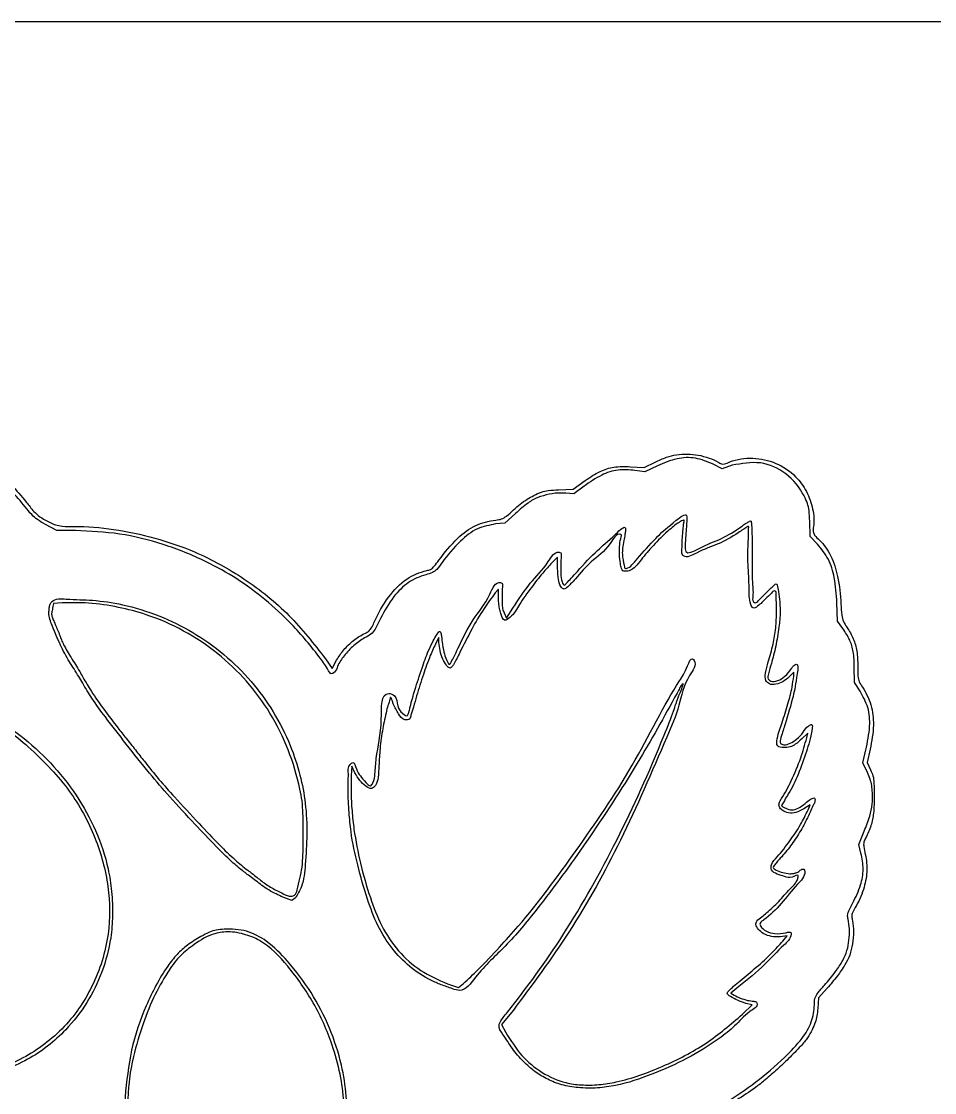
# Model space of a CAD drawing. Extents: x -215 to 205, y 28 to 519.
# Drawn here: x -173.9 to -158.83, y 251.74 to 269.41 of the extents above; entities that cross this region are included whole.
import ezdxf

# ---------------------------------------------------------------- set-up
doc = ezdxf.new("R2010")
doc.units = 0
doc.layers.add('Layer_1', color=7, linetype='CONTINUOUS')

msp = doc.modelspace()

# ---------------------------------------------------------------- linework, layer by layer
at = {"layer": 'Layer_1', "color": 7}
for points in [[(-210.08408, 269.411702), (-20.194874, 269.411702)], [(-163.850944, 262.06778), (-163.622536, 262.056209), (-163.442438, 262.142479)], [(-163.404513, 262.083627), (-163.61373, 261.980619), (-163.775963, 262.006837)], [(-162.169035, 262.090115), (-162.335848, 262.0341), (-162.484793, 262.109789)], [(-165.034584, 261.686402), (-164.79327, 261.697155), (-164.593871, 261.840366)], [(-164.614614, 261.745672), (-164.784433, 261.61785), (-164.912833, 261.631623)], [(-165.744929, 261.296628), (-165.919156, 261.134945), (-166.073119, 261.122782)], [(-160.764214, 260.789514), (-160.882491, 260.914307), (-160.892425, 261.166425)], [(-173.004805, 261.0153), (-173.314518, 261.0153), (-173.501349, 261.116291)], [(-165.050377, 260.387525), (-165.050377, 260.574401), (-165.141862, 260.485405)], [(-166.02872, 259.908046), (-166.02872, 260.049984), (-166.08044, 259.986854)], [(-173.431206, 259.770065), (-173.431273, 259.770028)], [(-173.221836, 259.823126), (-173.36816, 259.810962), (-173.382243, 259.732163)], [(-165.933893, 259.655189), (-165.892697, 259.566874), (-165.787866, 259.735123)], [(-160.34516, 259.397487), (-160.43152, 259.518611), (-160.443966, 259.822513)], [(-173.337934, 259.465787), (-173.337855, 259.465903)], [(-167.008872, 259.16791), (-167.008872, 259.248253), (-167.052219, 259.169482)], [(-168.880725, 258.899754), (-168.770272, 258.739395), (-168.69714, 258.876569)], [(-161.155978, 258.613908), (-161.155978, 258.677408), (-161.229407, 258.599486)], [(-160.062093, 258.36555), (-160.153356, 258.505619), (-160.156319, 258.764488)], [(-160.941433, 257.593661), (-160.925713, 257.672463), (-161.023726, 257.579405)], [(-159.941407, 257.024173), (-160.015278, 257.1845), (-159.965782, 257.394821)], [(-159.894888, 257.408554), (-159.944678, 257.188497), (-159.887034, 257.066661)], [(-168.393824, 257.018091), (-168.445394, 257.129428), (-168.45451, 256.973257)], [(-168.502113, 256.997254), (-168.503179, 256.997139)], [(-160.92023, 256.405767), (-160.885183, 256.489726), (-160.991, 256.422594)], [(-168.410571, 256.085411), (-168.41236, 256.085445)], [(-160.046125, 255.695586), (-160.081691, 255.83742), (-159.992576, 256.057226)], [(-169.376144, 254.953731), (-169.435348, 254.909496), (-169.611094, 254.980477)], [(-161.33535, 254.240211), (-161.26607, 254.327697), (-161.379617, 254.314207)], [(-166.869621, 253.540266), (-166.685688, 253.476617), (-166.60427, 253.541082)], [(-162.061556, 253.491033), (-162.191802, 253.386261), (-162.135783, 253.349583)], [(-160.605151, 253.464041), (-160.745215, 253.306471), (-160.75848, 253.130121)], [(-162.000003, 253.036141), (-161.842433, 253.188674), (-161.947143, 253.215937)], [(-165.780556, 253.104947), (-165.975081, 252.864906), (-165.90632, 252.736173)]]:
    msp.add_lwpolyline(points, dxfattribs=at)
for points, knots in [([(-188.750572, 255.432868), (-188.626228, 255.723014), (-188.373672, 256.312332), (-187.900656, 257.151011), (-187.495815, 257.727997), (-187.239987, 258.082057), (-187.15149, 258.228587), (-186.967187, 258.620854), (-186.621774, 259.246519), (-185.97545, 259.99601), (-185.268492, 260.578707), (-184.548377, 260.976867), (-183.872605, 261.256978), (-183.348816, 261.373932), (-182.996724, 261.446079), (-182.794371, 261.512497), (-182.493836, 261.627201), (-182.109149, 261.772801), (-181.653685, 261.919121), (-181.274444, 262.023642), (-181.003415, 262.087758), (-180.844306, 262.144863), (-180.565165, 262.377808), (-180.068946, 262.715201), (-179.308471, 263.058683), (-178.70414, 263.23118), (-178.270784, 263.284614), (-177.947249, 263.288033), (-177.514428, 263.282993), (-177.089887, 263.27932), (-176.750604, 263.263902), (-176.361523, 263.164265), (-175.844851, 263.005725), (-175.217104, 262.704351), (-174.72853, 262.384849), (-174.35197, 262.061518), (-174.072255, 261.784195), (-173.850223, 261.533443), (-173.708899, 261.343097), (-173.591964, 261.232997), (-173.465318, 261.171464), (-173.346184, 261.105925), (-173.197383, 261.078861), (-172.875761, 261.090163), (-172.361219, 261.044828), (-171.691757, 260.903046), (-170.956551, 260.6513), (-170.201239, 260.23248), (-169.460696, 259.641702), (-169.072997, 259.145725), (-168.880725, 258.899754)], [0, 0, 0, 0, 0.946541, 1.922532, 2.881529, 3.059879, 3.232842, 3.39397, 4.359805, 5.365572, 6.344581, 7.091291, 7.827278, 8.530438, 8.697301, 8.904968, 9.168175, 9.662653, 10.138428, 10.603247, 10.841061, 10.976331, 11.103845, 11.923357, 12.773612, 13.596048, 13.796393, 14.081811, 14.565537, 15.094939, 15.357217, 15.58019, 16.296426, 16.976369, 17.661797, 18.040949, 18.463571, 18.842868, 19.044101, 19.174753, 19.319194, 19.464442, 19.579898, 19.767218, 20.428572, 21.123013, 21.81651, 22.751793, 23.701023, 24.63493, 24.63493, 24.63493, 24.63493]), ([(-173.501349, 261.116291), (-173.545909, 261.140423), (-173.627527, 261.184624), (-173.739762, 261.282519), (-173.871285, 261.456472), (-174.082006, 261.693046), (-174.347957, 261.963484), (-174.954597, 262.509214), (-176.057619, 263.096711), (-177.718721, 263.363397), (-178.991957, 263.127421), (-179.812372, 262.760362), (-180.259492, 262.501624), (-180.587524, 262.271357), (-180.800743, 262.094878), (-180.985316, 262.027511), (-181.278797, 261.956716), (-181.66626, 261.848801), (-182.108725, 261.706597), (-182.472524, 261.566789), (-182.76065, 261.456183), (-182.964333, 261.390728), (-183.530093, 261.27535), (-184.453743, 261.006235), (-185.598161, 260.28352), (-186.308043, 259.535243), (-186.698092, 258.9593), (-186.883646, 258.6502), (-187.000946, 258.395907), (-187.090025, 258.203346), (-187.16717, 258.070801), (-187.412449, 257.727665), (-187.817107, 257.159981), (-188.293428, 256.32431), (-188.55032, 255.737157), (-188.675764, 255.450442)], [0, 0, 0, 0, 0.151637, 0.277743, 0.442997, 0.804405, 1.22778, 1.580205, 3.25107, 4.881627, 6.549207, 7.041659, 7.575367, 8.094907, 8.246304, 8.399018, 8.677427, 9.154274, 9.604172, 10.071453, 10.323038, 10.530246, 10.71211, 12.054823, 13.388875, 14.723418, 15.114374, 15.475245, 15.803274, 15.953848, 16.111594, 16.262377, 17.218838, 18.202237, 19.140715, 19.140715, 19.140715, 19.140715]), ([(-163.442438, 262.142479), (-163.380274, 262.171368), (-163.266902, 262.224055), (-163.086687, 262.269479), (-162.91103, 262.279927), (-162.729532, 262.263533), (-162.55865, 262.216195), (-162.431096, 262.165283), (-162.3543, 262.108282), (-162.282973, 262.113566), (-162.12436, 262.189866), (-161.827986, 262.231136), (-161.441432, 262.144422), (-161.131261, 261.93883), (-160.934428, 261.661802), (-160.833048, 261.376623), (-160.811785, 261.149007), (-160.845194, 261.00267), (-160.805095, 260.920878), (-160.67829, 260.816236), (-160.52547, 260.593439), (-160.412718, 260.228502), (-160.376811, 259.892446), (-160.370876, 259.643841), (-160.342957, 259.50928), (-160.256033, 259.390915), (-160.165573, 259.23424), (-160.10651, 259.014864), (-160.096697, 258.80563), (-160.102805, 258.636586), (-160.081053, 258.51375), (-159.977669, 258.370899), (-159.863842, 258.140542), (-159.824163, 257.782101), (-159.869935, 257.540349), (-159.894888, 257.408554)], [0, 0, 0, 0, 0.205279, 0.374379, 0.553946, 0.730728, 0.918878, 1.082742, 1.144581, 1.194466, 1.286763, 1.672577, 2.060773, 2.45517, 2.758074, 3.065297, 3.353058, 3.436555, 3.499869, 3.613267, 3.927097, 4.292359, 4.74932, 4.93544, 5.040416, 5.15382, 5.370363, 5.581264, 5.827696, 5.99562, 6.090048, 6.193853, 6.517598, 6.852183, 7.25322, 7.25322, 7.25322, 7.25322]), ([(-162.484793, 262.109789), (-162.580878, 262.14945), (-162.770984, 262.22792), (-163.099837, 262.213683), (-163.298722, 262.128786), (-163.404513, 262.083627)], [0, 0, 0, 0, 0.308964, 0.611293, 0.954863, 0.954863, 0.954863, 0.954863]), ([(-163.775963, 262.006837), (-163.868808, 262.014759), (-164.056727, 262.030792), (-164.34948, 261.931124), (-164.520849, 261.811257), (-164.614614, 261.745672)], [0, 0, 0, 0, 0.277055, 0.560762, 0.903554, 0.903554, 0.903554, 0.903554]), ([(-164.593871, 261.840366), (-164.515283, 261.894581), (-164.371014, 261.994107), (-164.112857, 262.074624), (-163.941959, 262.070159), (-163.850944, 262.06778)], [0, 0, 0, 0, 0.285299, 0.523742, 0.795417, 0.795417, 0.795417, 0.795417]), ([(-160.892425, 261.166425), (-160.894012, 261.22604), (-160.896642, 261.324873), (-160.925875, 261.467415), (-161.031338, 261.687554), (-161.255059, 261.975259), (-161.705945, 262.176592), (-162.013285, 262.1192), (-162.169035, 262.090115)], [0, 0, 0, 0, 0.17871, 0.296276, 0.433069, 0.907731, 1.361569, 1.827861, 1.827861, 1.827861, 1.827861]), ([(-168.69714, 258.876569), (-168.659191, 258.934408), (-168.580117, 259.054927), (-168.425861, 259.200098), (-168.28475, 259.295639), (-168.173587, 259.3422), (-168.114961, 259.408428), (-168.031102, 259.614185), (-167.86559, 259.909024), (-167.569934, 260.226795), (-167.305734, 260.33334), (-167.140507, 260.369951), (-167.074787, 260.436043), (-166.940039, 260.617594), (-166.738347, 260.872954), (-166.417657, 261.116282), (-166.153934, 261.18074), (-165.974692, 261.197604), (-165.873803, 261.261756), (-165.78103, 261.354299), (-165.669059, 261.44983), (-165.558114, 261.529742), (-165.440947, 261.595636), (-165.326462, 261.651321), (-165.187265, 261.681328), (-165.091529, 261.68451), (-165.034584, 261.686402)], [0, 0, 0, 0, 0.206974, 0.431277, 0.629641, 0.716813, 0.787799, 0.887743, 1.380333, 1.799655, 2.156732, 2.22111, 2.298016, 2.426691, 2.905282, 3.267846, 3.608654, 3.70739, 3.800533, 3.958596, 4.101613, 4.241339, 4.367949, 4.504869, 4.621157, 4.791866, 4.791866, 4.791866, 4.791866]), ([(-164.912833, 261.631623), (-164.97308, 261.632936), (-165.099376, 261.63569), (-165.283566, 261.593616), (-165.435299, 261.538788), (-165.548873, 261.460566), (-165.644399, 261.386196), (-165.710886, 261.326958), (-165.744929, 261.296628)], [0, 0, 0, 0, 0.180124, 0.377591, 0.563317, 0.659503, 0.789816, 0.926544, 0.926544, 0.926544, 0.926544]), ([(-165.787866, 259.735123), (-165.695762, 259.878604), (-165.518054, 260.155441), (-165.250302, 260.401762), (-165.102422, 260.677637), (-164.986705, 260.645585), (-164.994956, 260.561776), (-164.999424, 260.457176), (-164.999468, 260.303436), (-164.994199, 260.199583), (-164.945205, 260.093641), (-164.885958, 260.170205), (-164.817641, 260.232335), (-164.654066, 260.424422), (-164.391238, 260.701725), (-164.203825, 260.845709), (-163.930244, 261.114026), (-163.930735, 261.004206), (-163.940958, 260.939965), (-163.958787, 260.838854), (-163.979842, 260.732776), (-163.986217, 260.624529), (-163.973507, 260.53901), (-163.960107, 260.468025), (-163.948699, 260.425746), (-163.941838, 260.379574), (-163.861417, 260.40456), (-163.797668, 260.477168), (-163.637359, 260.661058), (-163.39424, 260.935621), (-163.207671, 261.091852), (-162.919598, 261.321519), (-162.920348, 261.191504), (-162.923922, 261.101152), (-162.936328, 260.965108), (-162.944835, 260.832001), (-162.951098, 260.734935), (-162.92676, 260.605182), (-162.619652, 260.779175), (-162.366843, 260.859241), (-162.098859, 261.018619), (-161.955467, 261.126985), (-161.910551, 261.15355), (-161.85507, 261.186998), (-161.849256, 261.043187), (-161.839902, 260.871388), (-161.838685, 260.532038), (-161.848917, 260.206915), (-161.817914, 259.989028), (-161.842126, 259.852127), (-161.779668, 259.810507), (-161.713685, 259.891425), (-161.638131, 259.956061), (-161.550366, 260.049723), (-161.494643, 260.098116), (-161.43137, 260.16051), (-161.409353, 260.003137), (-161.387834, 259.886898), (-161.37324, 259.657663), (-161.400002, 259.401682), (-161.44652, 259.113292), (-161.514598, 258.854237), (-161.563138, 258.686302), (-161.593656, 258.569994), (-161.517465, 258.513043), (-161.408437, 258.535615), (-161.288528, 258.60844), (-161.218746, 258.703647), (-161.17102, 258.771677), (-161.146078, 258.797949), (-161.07096, 258.832341), (-161.119374, 258.508803), (-161.157763, 258.280913), (-161.279636, 257.883225), (-161.347596, 257.657432), (-161.398784, 257.503986), (-161.300974, 257.469532), (-161.207131, 257.504131), (-161.097829, 257.575072), (-160.997011, 257.684246), (-160.946741, 257.775451), (-160.8401, 257.833365), (-160.876895, 257.591396), (-160.938745, 257.383864), (-161.074684, 256.995826), (-161.195601, 256.742103), (-161.30214, 256.582365), (-161.323912, 256.521339), (-161.365924, 256.480248), (-161.34214, 256.464069), (-161.319878, 256.450565), (-161.269094, 256.421719), (-161.185652, 256.397025), (-161.069593, 256.431422), (-160.967767, 256.511651), (-160.900653, 256.574266), (-160.802757, 256.619752), (-160.802381, 256.543016), (-160.835596, 256.484167), (-160.874243, 256.388359), (-160.947884, 256.234818), (-161.053576, 256.035362), (-161.203926, 255.811168), (-161.336264, 255.653107), (-161.432324, 255.54742), (-161.467703, 255.500013), (-161.507008, 255.449262), (-161.422338, 255.400072), (-161.340162, 255.370979), (-161.23756, 255.350967), (-161.16013, 255.35679), (-161.108599, 255.367689), (-161.064573, 255.395522), (-161.034102, 255.427813), (-160.98086, 255.434173), (-160.957508, 255.31024), (-161.148621, 255.138455), (-161.34365, 254.861428), (-161.562366, 254.65502), (-161.691453, 254.562438), (-161.719545, 254.524851), (-161.689438, 254.460478), (-161.607514, 254.393201), (-161.454494, 254.356776), (-161.322346, 254.369308), (-161.241945, 254.392864), (-161.200239, 254.387535), (-161.195467, 254.281958), (-161.3877, 254.124326), (-161.649777, 253.823565), (-161.913615, 253.610502), (-162.061556, 253.491033)], [0, 0, 0, 0, 0.499487, 0.963728, 1.199382, 1.228271, 1.280867, 1.406047, 1.577303, 1.709107, 1.772549, 1.819862, 1.931988, 2.084928, 2.561632, 2.973871, 3.154802, 3.187729, 3.261546, 3.360938, 3.490702, 3.587775, 3.683453, 3.750708, 3.800726, 3.822798, 3.872492, 3.979743, 4.144167, 4.591934, 4.994491, 5.180362, 5.22505, 5.329083, 5.470607, 5.627469, 5.727194, 5.771765, 5.984527, 6.398714, 6.787482, 6.865671, 6.927455, 6.96009, 7.019799, 7.221145, 7.609865, 7.966166, 8.199581, 8.298042, 8.328085, 8.393188, 8.546304, 8.666903, 8.756282, 8.795424, 8.877319, 9.056704, 9.258796, 9.522109, 9.841124, 10.134344, 10.310418, 10.396532, 10.447551, 10.563967, 10.702569, 10.865891, 10.912075, 10.950886, 10.976187, 11.132655, 11.514326, 11.992877, 12.219779, 12.317958, 12.374377, 12.48271, 12.611054, 12.766367, 12.9088, 12.962221, 13.030528, 13.419111, 13.818749, 14.180626, 14.290671, 14.370755, 14.40357, 14.416375, 14.446056, 14.486387, 14.589249, 14.69715, 14.836885, 14.959861, 15.018798, 15.067384, 15.127876, 15.236315, 15.369277, 15.642226, 15.911326, 16.176196, 16.264751, 16.332434, 16.365118, 16.430548, 16.546289, 16.666011, 16.728723, 16.780053, 16.821945, 16.881938, 16.915899, 16.951733, 17.196235, 17.613061, 18.006453, 18.068555, 18.102067, 18.132242, 18.264002, 18.411864, 18.593119, 18.648393, 18.673662, 18.699962, 18.919644, 19.362702, 19.928256, 19.928256, 19.928256, 19.928256]), ([(-161.229407, 258.599486), (-161.262743, 258.570958), (-161.32817, 258.514965), (-161.44271, 258.476847), (-161.553752, 258.468325), (-161.634386, 258.549), (-161.620835, 258.688821), (-161.567066, 258.881582), (-161.492823, 259.127819), (-161.446643, 259.409743), (-161.439391, 259.641529), (-161.436668, 259.825463), (-161.451886, 259.925779), (-161.438746, 260.002016), (-161.488166, 260.028794), (-161.543182, 259.956421), (-161.633401, 259.881501), (-161.711209, 259.789467), (-161.83146, 259.713183), (-161.897615, 259.87219), (-161.88473, 260.096125), (-161.914206, 260.44141), (-161.913582, 260.724725), (-161.898756, 260.933367), (-161.904336, 261.009058), (-161.894957, 261.095998), (-161.946813, 261.055726), (-161.99593, 261.029621), (-162.150394, 260.921014), (-162.407418, 260.776853), (-162.687898, 260.695229), (-162.932142, 260.545311), (-163.008255, 260.635757), (-162.995989, 260.734096), (-162.996371, 260.857611), (-162.986201, 260.991563), (-162.975281, 261.095299), (-162.969861, 261.147346), (-162.955435, 261.192074), (-163.007886, 261.172266), (-163.087043, 261.127734), (-163.264329, 260.980579), (-163.466129, 260.777813), (-163.644265, 260.576375), (-163.752952, 260.425101), (-163.84537, 260.353357), (-163.918607, 260.33986), (-163.98015, 260.344897), (-164.002038, 260.401995), (-164.021928, 260.489088), (-164.034159, 260.62526), (-164.03091, 260.77168), (-164.013035, 260.876181), (-163.99723, 260.925859), (-163.998449, 260.943241), (-164.082543, 260.9778), (-164.223777, 260.690799), (-164.488506, 260.530145), (-164.698811, 260.285461), (-164.829206, 260.136846), (-164.887605, 260.082701), (-164.947945, 260.030975), (-165.020141, 260.107094), (-165.041517, 260.224979), (-165.047091, 260.327244), (-165.050377, 260.387525)], [0, 0, 0, 0, 0.130105, 0.255354, 0.360472, 0.441996, 0.560522, 0.752857, 1.054777, 1.326298, 1.606921, 1.753917, 1.868889, 1.927245, 1.95151, 2.01299, 2.146627, 2.325964, 2.407533, 2.474794, 2.745488, 3.136349, 3.478477, 3.623174, 3.726303, 3.765822, 3.796542, 3.867102, 3.962524, 4.34187, 4.731094, 4.948957, 4.982651, 5.061496, 5.22656, 5.361434, 5.468173, 5.523886, 5.545155, 5.570056, 5.639454, 5.872333, 6.208333, 6.521178, 6.671187, 6.768204, 6.860569, 6.894574, 6.937854, 7.02318, 7.174189, 7.339876, 7.465558, 7.485726, 7.500093, 7.510966, 7.73585, 8.175633, 8.555299, 8.672089, 8.762251, 8.807626, 8.879632, 9.00427, 9.183232, 9.183232, 9.183232, 9.183232]), ([(-166.073119, 261.122782), (-166.175298, 261.103378), (-166.393866, 261.061871), (-166.692074, 260.819224), (-166.896215, 260.575914), (-167.026606, 260.383503), (-167.11937, 260.309429), (-167.290714, 260.272946), (-167.527817, 260.169934), (-167.78226, 259.91003), (-167.940957, 259.632217), (-168.04212, 259.412626), (-168.128215, 259.295179), (-168.266268, 259.232414), (-168.420293, 259.119659), (-168.571198, 258.960965), (-168.674203, 258.805015), (-168.709119, 258.688137), (-168.791571, 258.635743), (-168.862522, 258.767835), (-168.981621, 258.932741), (-169.194005, 259.198608), (-169.487606, 259.52994), (-169.86664, 259.880429), (-170.338086, 260.226307), (-170.897927, 260.538355), (-171.544248, 260.797761), (-172.270723, 260.980076), (-172.761584, 261.00363), (-173.004805, 261.0153)], [0, 0, 0, 0, 0.307758, 0.658321, 1.119539, 1.26365, 1.353289, 1.466749, 1.781846, 2.115465, 2.537069, 2.735199, 2.843944, 2.962784, 3.181296, 3.414269, 3.618829, 3.729778, 3.785818, 3.852168, 4.093256, 4.468598, 4.836341, 5.432779, 6.008406, 6.588022, 7.350388, 8.092637, 8.821635, 8.821635, 8.821635, 8.821635]), ([(-160.443966, 259.822513), (-160.452684, 259.961711), (-160.468124, 260.208233), (-160.567375, 260.549191), (-160.700186, 260.711341), (-160.764214, 260.789514)], [0, 0, 0, 0, 0.418646, 0.741427, 1.041895, 1.041895, 1.041895, 1.041895]), ([(-165.141862, 260.485405), (-165.194467, 260.428974), (-165.316362, 260.298214), (-165.489886, 260.064661), (-165.679285, 259.815665), (-165.773106, 259.619449), (-165.945376, 259.500869), (-165.98522, 259.639173), (-166.009738, 259.728459), (-166.024097, 259.818135), (-166.027219, 259.878852), (-166.02872, 259.908046)], [0, 0, 0, 0, 0.231005, 0.535275, 0.878167, 1.143339, 1.241284, 1.36635, 1.448597, 1.543682, 1.631746, 1.631746, 1.631746, 1.631746]), ([(-168.503179, 256.997139), (-168.507488, 257.053898), (-168.513215, 257.129349), (-168.403873, 257.214586), (-168.373161, 257.061907), (-168.303744, 256.965011), (-168.232713, 256.878711), (-168.144943, 256.779294), (-168.072081, 256.884395), (-168.062742, 257.032382), (-168.035533, 257.401836), (-167.932436, 257.73485), (-167.97437, 258.386885), (-167.699712, 258.287947), (-167.703387, 258.115946), (-167.639994, 258.01634), (-167.534605, 257.940418), (-167.511596, 257.996828), (-167.497532, 258.041808), (-167.46578, 258.177332), (-167.398346, 258.411535), (-167.294531, 258.723833), (-167.202175, 258.989932), (-167.108071, 259.190329), (-167.060372, 259.27248), (-166.991423, 259.370672), (-166.971622, 259.310514), (-166.964191, 259.25725), (-166.954025, 259.149537), (-166.928485, 259.008859), (-166.899973, 258.909086), (-166.836991, 258.78293), (-166.795077, 258.870874), (-166.752382, 258.945518), (-166.63924, 259.190695), (-166.458229, 259.559498), (-166.208903, 259.833686), (-166.073131, 260.189176), (-165.95494, 260.141877), (-165.968666, 260.054259), (-165.963561, 259.954236), (-165.97093, 259.831522), (-165.963282, 259.730432), (-165.943076, 259.6787), (-165.933893, 259.655189)], [0, 0, 0, 0, 0.161897, 0.215211, 0.330608, 0.465616, 0.610922, 0.697615, 0.762965, 0.914662, 1.169638, 1.821417, 2.263454, 2.365203, 2.540567, 2.692816, 2.774741, 2.800737, 2.854029, 2.923345, 3.212754, 3.590979, 3.90108, 4.079069, 4.210555, 4.274092, 4.300185, 4.363467, 4.451237, 4.619628, 4.76892, 4.845077, 4.888139, 4.993312, 5.138191, 5.67594, 6.177727, 6.439075, 6.462903, 6.52231, 6.655542, 6.792033, 6.882428, 6.957731, 6.957731, 6.957731, 6.957731]), ([(-173.431273, 259.770028), (-173.428653, 259.779521), (-173.423365, 259.798679), (-173.4101, 259.823849), (-173.345164, 259.899164), (-173.07402, 259.872791), (-172.706707, 259.874287), (-171.974028, 259.761403), (-171.03335, 259.38909), (-170.058227, 258.573655), (-169.528217, 257.701844), (-169.29416, 256.995366), (-169.201258, 256.503843), (-169.179001, 256.006188), (-169.2081, 255.550776), (-169.239644, 255.182457), (-169.339776, 255.01467), (-169.376144, 254.953731)], [0, 0, 0, 0, 0.029478, 0.05949, 0.084663, 0.323111, 0.759122, 1.255954, 2.50559, 3.7589, 4.999015, 5.509337, 5.986302, 6.495683, 6.995862, 7.365817, 7.576816, 7.576816, 7.576816, 7.576816]), ([(-166.08044, 259.986854), (-166.143463, 259.901368), (-166.285038, 259.709331), (-166.47598, 259.377983), (-166.618063, 259.095921), (-166.711671, 258.902984), (-166.755723, 258.822525), (-166.787553, 258.772403), (-166.817909, 258.740118), (-166.857898, 258.75638), (-166.898161, 258.809123), (-166.952006, 258.90137), (-166.993882, 259.029306), (-167.003994, 259.122801), (-167.008872, 259.16791)], [0, 0, 0, 0, 0.318397, 0.715251, 1.145679, 1.264054, 1.361175, 1.416394, 1.450363, 1.476578, 1.531321, 1.649413, 1.795187, 1.931091, 1.931091, 1.931091, 1.931091]), ([(-169.611094, 254.980477), (-169.648877, 254.99768), (-169.729387, 255.034337), (-169.843937, 255.101851), (-169.953028, 255.177383), (-170.052591, 255.25536), (-170.143, 255.323865), (-170.270321, 255.418092), (-170.452933, 255.571878), (-170.719956, 255.837493), (-171.059539, 256.196874), (-171.429461, 256.595623), (-171.806889, 257.036079), (-172.15626, 257.478603), (-172.476044, 257.889036), (-172.720711, 258.22023), (-172.858599, 258.447755), (-172.953044, 258.611241), (-173.025548, 258.729652), (-173.136689, 258.89681), (-173.263804, 259.134421), (-173.367426, 259.40401), (-173.452232, 259.598071), (-173.440136, 259.697062), (-173.436852, 259.734513), (-173.432969, 259.758962), (-173.431206, 259.770065)], [0, 0, 0, 0, 0.124481, 0.26525, 0.398148, 0.522309, 0.644567, 0.738447, 0.997475, 1.359798, 1.867658, 2.480917, 2.991286, 3.60733, 4.172039, 4.552565, 4.841511, 4.969514, 5.119062, 5.257845, 5.572095, 5.920865, 6.139099, 6.177786, 6.218303, 6.25201, 6.25201, 6.25201, 6.25201]), ([(-173.382243, 259.732163), (-173.384831, 259.718075), (-173.389565, 259.692315), (-173.394083, 259.659822), (-173.40158, 259.631226), (-173.388556, 259.593358), (-173.368342, 259.537762), (-173.348934, 259.491825), (-173.337934, 259.465787)], [0, 0, 0, 0, 0.042911, 0.078463, 0.098965, 0.129771, 0.194358, 0.27887, 0.27887, 0.27887, 0.27887]), ([(-173.337855, 259.465903), (-173.325296, 259.435904), (-173.300012, 259.375507), (-173.265235, 259.2906), (-173.2355, 259.207653), (-173.195359, 259.121365), (-173.141431, 259.023953), (-173.074661, 258.916046), (-173.003724, 258.804799), (-172.939, 258.697477), (-172.855868, 258.546331), (-172.727991, 258.335), (-172.533708, 258.057498), (-172.341488, 257.804054), (-172.164788, 257.583015), (-172.019225, 257.399019), (-171.838165, 257.17051), (-171.629351, 256.907901), (-171.325807, 256.567133), (-170.989978, 256.207631), (-170.66021, 255.85823), (-170.39466, 255.597127), (-170.209939, 255.447345), (-170.085848, 255.353813), (-170.009921, 255.294626), (-169.90733, 255.209472), (-169.764446, 255.113782), (-169.600356, 255.038802), (-169.473246, 254.969051), (-169.371535, 255.000052), (-169.338586, 255.123395), (-169.300549, 255.270832), (-169.261269, 255.46705), (-169.248144, 255.711631), (-169.248873, 256.006416), (-169.248222, 256.302012), (-169.2617, 256.549869), (-169.372214, 257.125449), (-169.719512, 258.031862), (-170.620109, 259.049211), (-171.554327, 259.563742), (-172.302556, 259.75638), (-172.766869, 259.828633), (-173.077374, 259.824874), (-173.221836, 259.823126)], [0, 0, 0, 0, 0.097565, 0.196434, 0.275228, 0.361772, 0.481574, 0.609062, 0.742395, 0.877408, 0.984938, 1.259866, 1.617911, 2.00064, 2.213991, 2.466855, 2.70447, 3.088676, 3.4731, 4.073095, 4.564533, 4.914606, 5.189231, 5.277143, 5.380849, 5.477908, 5.677519, 5.89127, 6.029933, 6.087603, 6.1814, 6.376284, 6.564717, 6.773984, 7.111634, 7.448377, 7.661259, 7.854613, 9.205056, 10.509935, 11.854706, 12.328088, 12.825574, 13.258399, 13.258399, 13.258399, 13.258399]), ([(-160.156319, 258.764488), (-160.158477, 258.848429), (-160.162369, 258.999751), (-160.224782, 259.21916), (-160.303886, 259.336344), (-160.34516, 259.397487)], [0, 0, 0, 0, 0.25136, 0.453131, 0.673263, 0.673263, 0.673263, 0.673263]), ([(-167.052219, 259.169482), (-167.086139, 259.097117), (-167.167351, 258.92386), (-167.270659, 258.626229), (-167.361795, 258.344564), (-167.4214, 258.115724), (-167.468427, 257.998523), (-167.481599, 257.892487), (-167.602987, 257.882776), (-167.687094, 258.00508), (-167.747516, 258.114229), (-167.779997, 258.208755), (-167.791275, 258.241857), (-167.813367, 258.275002), (-167.822473, 258.200016), (-167.846588, 258.148826), (-167.889135, 257.975368), (-167.938899, 257.739875), (-167.983346, 257.433618), (-167.995334, 257.164335), (-168.00745, 256.959263), (-168.034402, 256.822689), (-168.126191, 256.738591), (-168.230454, 256.807105), (-168.320416, 256.890799), (-168.368807, 256.974711), (-168.393824, 257.018091)], [0, 0, 0, 0, 0.239682, 0.573842, 0.942719, 1.13226, 1.273921, 1.337092, 1.417058, 1.559323, 1.745479, 1.806391, 1.848595, 1.863636, 1.898946, 1.981678, 2.093885, 2.395963, 2.729173, 3.011591, 3.206191, 3.345135, 3.426174, 3.524759, 3.662908, 3.810767, 3.810767, 3.810767, 3.810767]), ([(-166.60427, 253.541082), (-166.523076, 253.617211), (-166.317249, 253.810197), (-166.018778, 254.129143), (-165.451081, 254.759374), (-164.714175, 255.770714), (-163.817779, 257.061879), (-163.242633, 258.245378), (-162.930927, 258.696035), (-162.853999, 258.931235), (-162.735824, 258.808717), (-162.969692, 258.530696), (-163.027458, 258.121032), (-163.427362, 257.19665), (-163.965997, 255.935719), (-164.8062, 254.414872), (-165.466355, 253.52736), (-165.780556, 253.104947)], [0, 0, 0, 0, 0.333851, 0.846309, 1.309445, 2.879982, 4.563569, 6.158959, 6.443886, 6.581791, 6.618261, 6.878001, 7.399356, 7.962908, 9.824565, 11.563123, 13.142117, 13.142117, 13.142117, 13.142117]), ([(-179.392919, 256.18674), (-179.305484, 256.488307), (-179.131906, 257.086987), (-178.520099, 257.816776), (-177.751669, 258.301521), (-176.883797, 258.509596), (-176.010998, 258.51787), (-174.971429, 258.294398), (-173.885504, 257.702687), (-172.939334, 256.700556), (-172.506684, 255.748507), (-172.401122, 255.05535), (-172.38706, 254.673942), (-172.419907, 254.225225), (-172.550911, 253.733672), (-172.800978, 253.217452), (-173.118894, 252.811334), (-173.454199, 252.502704), (-173.799886, 252.277294), (-174.180733, 252.108868), (-174.569166, 251.97165), (-174.972907, 251.898159), (-175.381206, 251.884838), (-175.805766, 251.911023), (-176.208722, 251.965077), (-176.86239, 252.111052), (-177.705679, 252.547403), (-178.610337, 253.349112), (-179.086616, 254.103804), (-179.27947, 254.611166), (-179.345083, 254.83708), (-179.406688, 255.103599), (-179.436896, 255.439288), (-179.439209, 255.812922), (-179.406769, 256.067638), (-179.391601, 256.186735)], [0, 0, 0, 0, 0.933241, 1.852704, 2.782838, 3.614054, 4.49643, 5.381769, 6.77882, 8.1321, 9.457872, 9.83205, 10.231331, 10.60048, 11.178261, 11.745404, 12.31031, 12.71438, 13.108036, 13.542085, 13.961005, 14.341127, 14.767918, 15.183347, 15.616165, 15.986479, 17.188694, 18.410088, 19.582243, 19.816887, 20.037275, 20.287589, 20.636198, 21.045962, 21.405802, 21.405802, 21.405802, 21.405802]), ([(-162.135783, 253.349583), (-162.103907, 253.333545), (-162.033554, 253.298149), (-161.925321, 253.264913), (-161.839898, 253.250677), (-161.789855, 253.247133), (-161.7683, 253.23658), (-161.742953, 253.163134), (-161.955746, 253.044725), (-162.112213, 252.84318), (-162.464866, 252.569468), (-162.914029, 252.295505), (-163.489463, 252.03867), (-163.985722, 251.870063), (-164.398014, 251.813655), (-164.697182, 251.817225), (-164.976721, 251.861046), (-165.21489, 251.956552), (-165.429157, 252.086043), (-165.623856, 252.258125), (-165.804926, 252.469228), (-165.92095, 252.666147), (-166.038978, 252.820804), (-165.993265, 252.918736), (-165.945547, 252.988816), (-165.574363, 253.450728), (-164.894365, 254.384316), (-164.029003, 255.946488), (-163.495623, 257.128416), (-163.131478, 258.039499), (-163.087027, 258.211271), (-162.952872, 258.524491), (-163.015726, 258.459265), (-163.040818, 258.40779), (-163.279645, 257.965696), (-163.756611, 257.111017), (-164.537384, 255.918445), (-165.26073, 254.922771), (-165.888298, 254.158643), (-166.319356, 253.787186), (-166.590133, 253.388497), (-166.812153, 253.466644), (-166.967733, 253.518764), (-167.213835, 253.624121), (-167.500378, 253.81314), (-167.796809, 254.121573), (-168.033644, 254.500689), (-168.204977, 254.97109), (-168.35122, 255.48848), (-168.457519, 255.966668), (-168.492571, 256.380982), (-168.510718, 256.698341), (-168.504654, 256.90899), (-168.502113, 256.997254)], [0, 0, 0, 0, 0.106914, 0.235962, 0.338038, 0.365419, 0.387166, 0.404764, 0.583834, 0.930701, 1.261254, 1.881337, 2.521631, 3.144299, 3.446159, 3.765318, 4.039203, 4.289603, 4.530208, 4.78614, 5.069204, 5.347016, 5.515063, 5.56602, 5.657241, 5.772263, 7.337832, 9.13671, 11.036784, 11.458924, 11.797197, 11.939833, 11.963944, 12.028988, 12.121694, 13.450141, 14.992966, 16.372247, 17.175826, 17.886503, 18.227545, 18.348834, 18.544382, 18.732662, 19.145931, 19.566137, 20.006415, 20.476432, 21.062279, 21.620564, 21.94149, 22.30865, 22.573451, 22.573451, 22.573451, 22.573451]), ([(-161.023726, 257.579405), (-161.057213, 257.547214), (-161.114059, 257.492568), (-161.21881, 257.438963), (-161.315449, 257.433583), (-161.448928, 257.443552), (-161.42093, 257.651079), (-161.340608, 257.853665), (-161.253935, 258.145921), (-161.183876, 258.398699), (-161.163832, 258.553322), (-161.155978, 258.613908)], [0, 0, 0, 0, 0.13942, 0.236676, 0.3403, 0.443656, 0.56099, 0.842127, 1.166132, 1.450027, 1.632932, 1.632932, 1.632932, 1.632932]), ([(-179.346609, 255.104901), (-179.284236, 254.85836), (-179.158411, 254.361007), (-178.763342, 253.679668), (-178.217685, 253.065081), (-177.562361, 252.542038), (-176.799883, 252.157799), (-176.01788, 251.974242), (-175.266177, 251.912363), (-174.561744, 252.015859), (-173.861675, 252.283385), (-173.190738, 252.759534), (-172.687556, 253.490043), (-172.429403, 254.313843), (-172.434796, 255.164448), (-172.662886, 255.972161), (-173.0087, 256.619159), (-173.414252, 257.095302), (-173.758361, 257.434344), (-174.151084, 257.757705), (-174.603442, 258.007362), (-175.088469, 258.224409), (-175.508932, 258.358212), (-175.852089, 258.420528), (-176.136795, 258.446819), (-176.708433, 258.462788), (-177.546368, 258.341026), (-178.501729, 257.787857), (-179.068663, 257.051546), (-179.323731, 256.330329), (-179.414559, 255.719111), (-179.369119, 255.308372), (-179.346609, 255.104901)], [0, 0, 0, 0, 0.759933, 1.533026, 2.33357, 3.215864, 4.032907, 4.87257, 5.610402, 6.283586, 6.989614, 7.843157, 8.708148, 9.603668, 10.391151, 11.225185, 12.099869, 12.567449, 13.096805, 13.548344, 14.088413, 14.640273, 15.141752, 15.407057, 15.685223, 15.998471, 17.123376, 18.171688, 19.232756, 19.831, 20.454501, 21.066579, 21.066579, 21.066579, 21.066579]), ([(-159.965782, 257.394821), (-159.938619, 257.523918), (-159.890252, 257.753789), (-159.912586, 258.097642), (-160.012691, 258.277024), (-160.062093, 258.36555)], [0, 0, 0, 0, 0.395561, 0.704336, 1.005193, 1.005193, 1.005193, 1.005193]), ([(-160.991, 256.422594), (-161.032866, 256.400128), (-161.110621, 256.358404), (-161.240662, 256.347808), (-161.335189, 256.390217), (-161.398833, 256.448084), (-161.402061, 256.527181), (-161.306181, 256.660998), (-161.183935, 256.907275), (-161.039156, 257.241767), (-160.972041, 257.483443), (-160.941433, 257.593661)], [0, 0, 0, 0, 0.141736, 0.263234, 0.374368, 0.447122, 0.506191, 0.592507, 0.928456, 1.337534, 1.680511, 1.680511, 1.680511, 1.680511]), ([(-159.887034, 257.066661), (-159.872306, 257.034286), (-159.840626, 256.964647), (-159.82866, 256.814319), (-159.82942, 256.610031), (-159.830553, 256.374805), (-159.876146, 256.140666), (-159.945479, 255.986536), (-160.00513, 255.875992), (-160.001363, 255.781083), (-159.95947, 255.623617), (-159.936899, 255.382509), (-159.998876, 255.080079), (-160.100765, 254.861306), (-160.185992, 254.723302), (-160.203572, 254.646699), (-160.175019, 254.544769), (-160.166643, 254.39155), (-160.182763, 254.201376), (-160.224056, 254.012561), (-160.315651, 253.837573), (-160.441553, 253.654293), (-160.547406, 253.531194), (-160.605151, 253.464041)], [0, 0, 0, 0, 0.105958, 0.22791, 0.446657, 0.721276, 0.931821, 1.155218, 1.2299, 1.301064, 1.431913, 1.72121, 2.016249, 2.347337, 2.440362, 2.501511, 2.576071, 2.752234, 2.960255, 3.147597, 3.327291, 3.548464, 3.813946, 3.813946, 3.813946, 3.813946]), ([(-168.45451, 256.973257), (-168.456777, 256.883387), (-168.46166, 256.689762), (-168.445741, 256.393192), (-168.422266, 256.187753), (-168.410571, 256.085411)], [0, 0, 0, 0, 0.269625, 0.580909, 0.889914, 0.889914, 0.889914, 0.889914]), ([(-159.992576, 256.057226), (-159.960024, 256.139094), (-159.903051, 256.282374), (-159.853519, 256.496261), (-159.854035, 256.666787), (-159.866346, 256.80541), (-159.894404, 256.917997), (-159.925098, 256.987332), (-159.941407, 257.024173)], [0, 0, 0, 0, 0.264181, 0.462354, 0.653915, 0.772935, 0.879389, 1.000081, 1.000081, 1.000081, 1.000081]), ([(-161.379617, 254.314207), (-161.427375, 254.313189), (-161.520513, 254.311202), (-161.650628, 254.355425), (-161.733964, 254.428486), (-161.791356, 254.505588), (-161.76021, 254.593374), (-161.680456, 254.640259), (-161.595042, 254.715357), (-161.502939, 254.799394), (-161.369469, 254.924686), (-161.237717, 255.097006), (-161.103448, 255.200687), (-161.069432, 255.356399), (-161.20181, 255.27363), (-161.306043, 255.308833), (-161.422111, 255.342101), (-161.535318, 255.397983), (-161.528764, 255.534802), (-161.382909, 255.673076), (-161.223169, 255.890694), (-161.045154, 256.1467), (-160.959552, 256.32422), (-160.92023, 256.405767)], [0, 0, 0, 0, 0.142902, 0.278683, 0.397187, 0.480002, 0.5405, 0.649964, 0.749001, 0.883048, 1.023246, 1.299913, 1.515033, 1.564722, 1.666393, 1.790779, 1.917583, 2.03553, 2.120535, 2.278468, 2.618585, 2.937907, 3.20923, 3.20923, 3.20923, 3.20923]), ([(-168.41236, 256.085445), (-168.379623, 255.898173), (-168.313033, 255.517255), (-168.154047, 254.985906), (-167.968934, 254.48776), (-167.691632, 254.071528), (-167.32124, 253.736188), (-167.020371, 253.605665), (-166.869621, 253.540266)], [0, 0, 0, 0, 0.569798, 1.158988, 1.662263, 2.15763, 2.645823, 3.136065, 3.136065, 3.136065, 3.136065]), ([(-160.046399, 246.659333), (-160.028672, 246.748742), (-159.993724, 246.925007), (-160.047296, 247.211486), (-160.153178, 247.433162), (-160.238821, 247.59117), (-160.27518, 247.684536), (-160.249848, 247.784984), (-160.231818, 247.920447), (-160.239993, 248.094607), (-160.270821, 248.273483), (-160.349836, 248.450131), (-160.479737, 248.642445), (-160.621031, 248.805992), (-160.734411, 248.940472), (-160.789408, 249.013402), (-160.817856, 249.069144), (-160.805887, 249.118909), (-160.814354, 249.18068), (-160.826243, 249.307013), (-160.871261, 249.491292), (-161.010981, 249.721345), (-161.285923, 250.020837), (-161.689177, 250.385365), (-162.234169, 250.76247), (-162.650492, 250.979992), (-162.927936, 251.100753), (-162.987612, 251.139286), (-163.057652, 251.169478), (-163.013733, 251.208851), (-162.964599, 251.235483), (-162.71496, 251.354908), (-162.307206, 251.550853), (-161.775104, 251.906971), (-161.35034, 252.274675), (-161.033717, 252.599227), (-160.84992, 252.896223), (-160.81407, 253.12968), (-160.814991, 253.295045), (-160.748421, 253.405702), (-160.621751, 253.542), (-160.476823, 253.71885), (-160.348912, 253.908292), (-160.270814, 254.083662), (-160.240042, 254.261765), (-160.23187, 254.435938), (-160.249936, 254.571402), (-160.275341, 254.671832), (-160.239029, 254.765234), (-160.153198, 254.923053), (-160.047639, 255.14469), (-159.993807, 255.430587), (-160.028535, 255.606488), (-160.046125, 255.695586)], [0, 0, 0, 0, 0.271223, 0.534704, 0.856714, 1.002097, 1.080385, 1.145856, 1.305195, 1.492305, 1.665651, 1.846792, 2.067737, 2.359624, 2.495837, 2.593099, 2.637578, 2.674533, 2.741145, 2.823486, 3.056012, 3.301878, 3.62195, 4.272907, 4.931687, 5.592341, 5.712084, 5.802404, 5.844465, 5.87363, 5.939916, 6.031054, 6.682365, 7.316567, 7.9373, 8.366408, 8.675598, 8.963929, 9.066018, 9.161873, 9.339905, 9.627169, 9.845602, 10.02451, 10.197867, 10.384974, 10.544313, 10.609796, 10.688071, 10.833483, 11.155218, 11.418484, 11.688715, 11.688715, 11.688715, 11.688715]), ([(-172.186586, 251.673234), (-172.159767, 251.931426), (-172.10625, 252.446642), (-171.859367, 253.175578), (-171.586095, 253.699104), (-171.337103, 254.023648), (-171.151615, 254.188506), (-170.963504, 254.301466), (-170.808725, 254.388865), (-170.679087, 254.431895), (-170.473613, 254.442966), (-170.177481, 254.434217), (-169.810949, 254.232615), (-169.461373, 253.875678), (-169.100447, 253.399421), (-168.80095, 252.818993), (-168.558414, 252.077247), (-168.481715, 251.170139), (-168.668139, 250.147587), (-169.008239, 249.437251), (-169.311466, 249.005536), (-169.488456, 248.792038), (-169.707509, 248.565879), (-169.951201, 248.345342), (-170.253434, 248.185083), (-170.52794, 248.143062), (-170.764264, 248.140652), (-170.966421, 248.209879), (-171.168899, 248.346524), (-171.38659, 248.512619), (-171.582403, 248.749095), (-171.745298, 249.057069), (-171.906198, 249.373334), (-172.031392, 249.704869), (-172.072664, 249.948892), (-172.106099, 250.13411), (-172.127729, 250.246794), (-172.169163, 250.423738), (-172.192839, 250.723065), (-172.203566, 251.162431), (-172.192439, 251.497165), (-172.186586, 251.673234)], [0, 0, 0, 0, 0.776585, 1.549651, 2.292939, 2.537375, 2.772835, 3.032146, 3.19436, 3.305352, 3.437846, 3.80978, 4.175499, 4.657554, 5.302524, 5.961653, 6.60718, 7.633807, 8.655441, 9.691949, 9.965044, 10.237461, 10.52274, 10.909611, 11.219464, 11.532259, 11.734064, 11.922289, 12.162053, 12.464541, 12.740896, 13.074731, 13.507175, 13.805982, 14.133058, 14.247186, 14.370835, 14.477239, 14.791981, 15.268055, 15.796345, 15.796345, 15.796345, 15.796345]), ([(-172.121012, 250.480139), (-172.116206, 250.454385), (-172.104856, 250.393556), (-172.086158, 250.29601), (-172.064688, 250.185941), (-172.04245, 250.071821), (-172.02128, 249.963044), (-171.996464, 249.826886), (-171.955825, 249.653741), (-171.856437, 249.412894), (-171.718723, 249.132319), (-171.573844, 248.845712), (-171.400552, 248.605173), (-171.195198, 248.437338), (-171.000022, 248.294288), (-170.795897, 248.204252), (-170.566296, 248.190954), (-170.303099, 248.226911), (-170.013882, 248.371024), (-169.675215, 248.662501), (-169.300277, 249.08959), (-168.948629, 249.665183), (-168.757804, 250.170298), (-168.651867, 250.554486), (-168.605941, 250.827128), (-168.577078, 251.169029), (-168.566153, 251.584746), (-168.631887, 252.060832), (-168.783807, 252.61519), (-169.058004, 253.229221), (-169.464891, 253.808071), (-169.853992, 254.219226), (-170.232342, 254.370553), (-170.506524, 254.409326), (-170.808909, 254.34927), (-171.060981, 254.182), (-171.313012, 253.979881), (-171.519126, 253.681976), (-171.732244, 253.295553), (-171.923358, 252.804539), (-172.0402, 252.38899), (-172.103471, 252.070094), (-172.128462, 251.848066), (-172.14658, 251.544684), (-172.153048, 251.174172), (-172.152233, 250.798156), (-172.129842, 250.570848), (-172.120907, 250.480139)], [0, 0, 0, 0, 0.078595, 0.185637, 0.297965, 0.415023, 0.534447, 0.630384, 0.830342, 1.066458, 1.409797, 1.768412, 2.029354, 2.29139, 2.559507, 2.755213, 2.949673, 3.241374, 3.542906, 3.903669, 4.576289, 5.240286, 5.91564, 6.188641, 6.43498, 6.743691, 7.217763, 7.679155, 8.179493, 8.939347, 9.678988, 10.307344, 10.590268, 10.886389, 11.126013, 11.497263, 11.779878, 12.091104, 12.573902, 13.103638, 13.667011, 13.866971, 14.078278, 14.336688, 14.778481, 15.190087, 15.463411, 15.463411, 15.463411, 15.463411]), ([(-161.947143, 253.215937), (-161.994888, 253.231492), (-162.085572, 253.261037), (-162.175713, 253.312902), (-162.271404, 253.375567), (-162.208668, 253.441893), (-162.143212, 253.504328), (-161.984559, 253.630803), (-161.770071, 253.810692), (-161.531382, 254.026935), (-161.39303, 254.177458), (-161.33535, 254.240211)], [0, 0, 0, 0, 0.146482, 0.278223, 0.353526, 0.401464, 0.506068, 0.64754, 0.996561, 1.354216, 1.609936, 1.609936, 1.609936, 1.609936]), ([(-165.90632, 252.736173), (-165.824507, 252.603993), (-165.665864, 252.347687), (-165.318384, 252.062811), (-164.973752, 251.906281), (-164.649808, 251.863391), (-164.369903, 251.868468), (-163.910264, 251.943384), (-163.309213, 252.163626), (-162.596836, 252.527904), (-162.195436, 252.86972), (-162.000003, 253.036141)], [0, 0, 0, 0, 0.463502, 0.898767, 1.326977, 1.579975, 1.87307, 2.164096, 2.972971, 3.781967, 4.549581, 4.549581, 4.549581, 4.549581]), ([(-160.75848, 253.130121), (-160.762183, 253.089268), (-160.769232, 253.011515), (-160.801992, 252.893956), (-160.854882, 252.774501), (-160.926135, 252.638537), (-161.063018, 252.482065), (-161.234168, 252.310667), (-161.430204, 252.124781), (-161.61158, 251.96578), (-161.82981, 251.790479), (-162.104407, 251.614934), (-162.423496, 251.425709), (-162.665862, 251.302126), (-162.823315, 251.232467), (-162.872955, 251.206449), (-162.9309, 251.175078), (-162.821494, 251.137569), (-162.743085, 251.081222), (-162.456029, 250.950466), (-162.091288, 250.748399), (-161.632417, 250.426105), (-161.262702, 250.088976), (-160.971237, 249.788544), (-160.795158, 249.506493), (-160.770189, 249.314642), (-160.75796, 249.220686)], [0, 0, 0, 0, 0.122852, 0.233817, 0.364082, 0.514586, 0.691995, 0.984223, 1.242194, 1.502, 1.707818, 2.081071, 2.479478, 2.815312, 2.909977, 2.978743, 3.007159, 3.061134, 3.196036, 3.382678, 3.947269, 4.484753, 5.047762, 5.448168, 5.741216, 6.022476, 6.022476, 6.022476, 6.022476])]:
    msp.add_open_spline(points, degree=3, knots=knots, dxfattribs=at)

doc.saveas('drawing.dxf')
